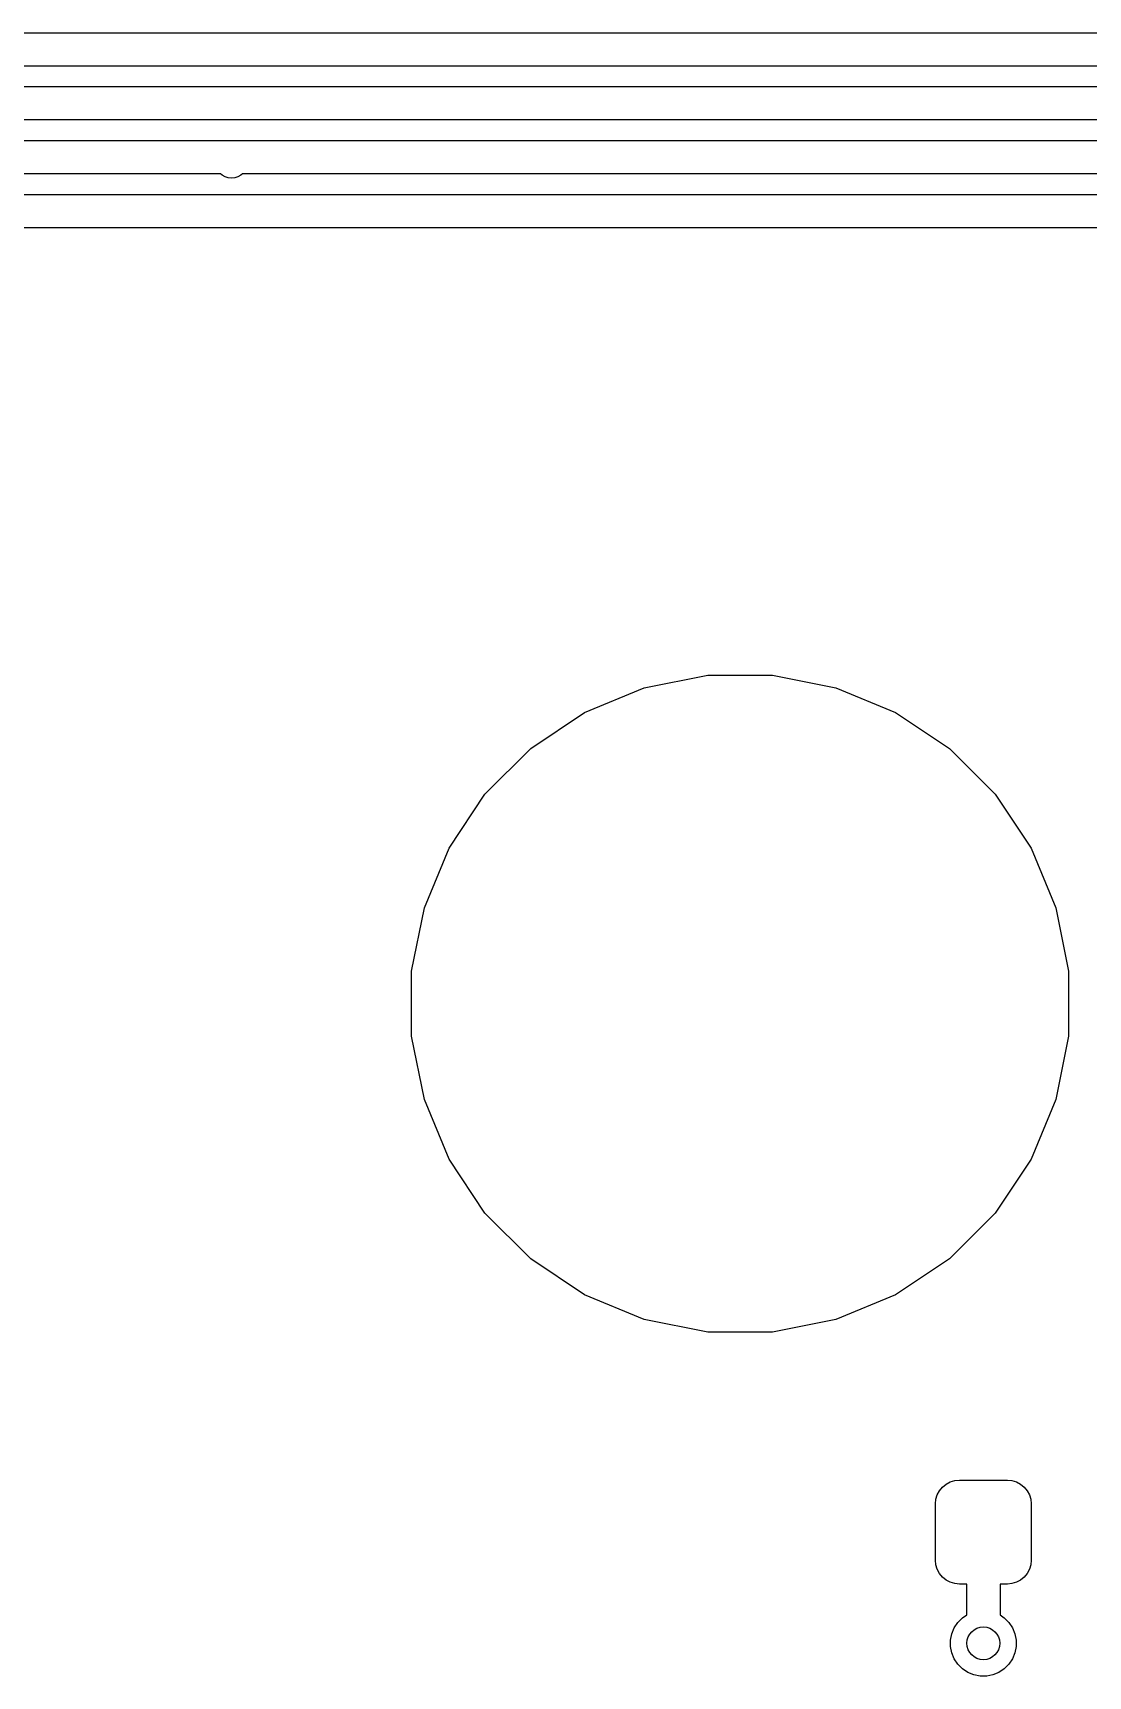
# Model space of a CAD drawing. Extents: x -66 to 211, y -177 to 13.
# Drawn here: x 100.98 to 110.62, y -70.46 to -55.45 of the extents above; entities that cross this region are included whole.
import ezdxf

# ---------------------------------------------------------------- set-up
doc = ezdxf.new("R2010")
doc.units = 0
doc.layers.add('BLACK', color=7, linetype='CONTINUOUS')

msp = doc.modelspace()

# ---------------------------------------------------------------- linework, layer by layer
at = {"layer": 'BLACK', "linetype": 'CONTINUOUS'}
for p, q in [((89.8651, -55.4507), (118.149, -55.4507)), ((118.093, -55.7555), (89.9207, -55.7555)), ((90.0759, -55.941), (117.996, -55.941)), ((117.94, -56.2458), (90.1315, -56.2458)), ((90.2867, -56.4337), (102.748, -56.4337)), ((102.748, -56.4337), (102.756, -56.433)), ((102.756, -56.433), (102.763, -56.4337)), ((102.763, -56.4337), (117.544, -56.4337)), ((102.693, -56.7385), (90.3423, -56.7385)), ((102.709, -56.7514), (102.693, -56.7385)), ((102.735, -56.7655), (102.709, -56.7514)), ((102.764, -56.7743), (102.735, -56.7655)), ((102.794, -56.7772), (102.764, -56.7743)), ((102.824, -56.7743), (102.794, -56.7772)), ((102.852, -56.7655), (102.824, -56.7743)), ((102.879, -56.7514), (102.852, -56.7655)), ((102.894, -56.7385), (102.879, -56.7514)), ((117.488, -56.7385), (102.894, -56.7385)), ((91.6198, -56.9265), (113.591, -56.9265)), ((113.536, -57.2313), (91.5872, -57.2313)), ((106.564, -61.4332), (107.144, -61.3179)), ((107.144, -61.3179), (107.735, -61.3179)), ((107.735, -61.3179), (108.315, -61.4332)), ((106.018, -61.6593), (106.564, -61.4332)), ((108.315, -61.4332), (108.86, -61.6593)), ((105.527, -61.9876), (106.018, -61.6593)), ((108.86, -61.6593), (109.352, -61.9876)), ((105.109, -62.4055), (105.527, -61.9876)), ((109.352, -61.9876), (109.77, -62.4055)), ((104.781, -62.8968), (105.109, -62.4055)), ((109.77, -62.4055), (110.098, -62.8968)), ((104.555, -63.4428), (104.781, -62.8968)), ((110.098, -62.8968), (110.324, -63.4428)), ((104.439, -64.0224), (104.555, -63.4428)), ((110.324, -63.4428), (110.439, -64.0224)), ((104.439, -64.6134), (104.439, -64.0224)), ((110.439, -64.0224), (110.439, -64.6134)), ((104.555, -65.1929), (104.439, -64.6134)), ((110.439, -64.6134), (110.324, -65.1929)), ((104.781, -65.7389), (104.555, -65.1929)), ((110.324, -65.1929), (110.098, -65.7389)), ((105.109, -66.2303), (104.781, -65.7389)), ((110.098, -65.7389), (109.77, -66.2303)), ((105.527, -66.6481), (105.109, -66.2303)), ((109.77, -66.2303), (109.352, -66.6481)), ((106.018, -66.9764), (105.527, -66.6481)), ((109.352, -66.6481), (108.86, -66.9764)), ((106.564, -67.2026), (106.018, -66.9764)), ((108.86, -66.9764), (108.315, -67.2026)), ((107.144, -67.3179), (106.564, -67.2026)), ((108.315, -67.2026), (107.735, -67.3179)), ((107.735, -67.3179), (107.144, -67.3179)), ((109.261, -68.7661), (109.289, -68.733)), ((109.289, -68.733), (109.322, -68.7057)), ((109.322, -68.7057), (109.359, -68.6855)), ((109.359, -68.6855), (109.401, -68.6731)), ((109.401, -68.6731), (109.443, -68.6689)), ((109.443, -68.6689), (109.881, -68.6689)), ((109.881, -68.6689), (109.923, -68.6731)), ((109.923, -68.6731), (109.964, -68.6855)), ((109.964, -68.6855), (110.002, -68.7057)), ((110.002, -68.7057), (110.035, -68.733)), ((110.035, -68.733), (110.063, -68.7661)), ((109.224, -68.8876), (109.229, -68.845)), ((109.224, -69.4001), (109.224, -68.8876)), ((109.229, -68.845), (109.241, -68.8039)), ((109.241, -68.8039), (109.261, -68.7661)), ((110.063, -68.7661), (110.083, -68.8039)), ((110.083, -68.8039), (110.095, -68.845)), ((110.095, -68.845), (110.099, -68.8876)), ((110.099, -68.8876), (110.099, -69.4001)), ((109.229, -69.4428), (109.224, -69.4001)), ((109.241, -69.4838), (109.229, -69.4428)), ((109.261, -69.5217), (109.241, -69.4838)), ((110.083, -69.4838), (110.063, -69.5217)), ((110.095, -69.4428), (110.083, -69.4838)), ((110.099, -69.4001), (110.095, -69.4428)), ((109.289, -69.5548), (109.261, -69.5217)), ((109.322, -69.582), (109.289, -69.5548)), ((109.359, -69.6022), (109.322, -69.582)), ((109.401, -69.6147), (109.359, -69.6022)), ((109.443, -69.6189), (109.401, -69.6147)), ((109.51, -69.6189), (109.443, -69.6189)), ((109.51, -69.9009), (109.51, -69.6189)), ((109.881, -69.6189), (109.814, -69.6189)), ((109.814, -69.6189), (109.814, -69.9009)), ((109.923, -69.6147), (109.881, -69.6189)), ((109.964, -69.6022), (109.923, -69.6147)), ((110.002, -69.582), (109.964, -69.6022)), ((110.035, -69.5548), (110.002, -69.582)), ((110.063, -69.5217), (110.035, -69.5548)), ((109.429, -69.9686), (109.471, -69.9269)), ((109.471, -69.9269), (109.51, -69.9009)), ((109.814, -69.9009), (109.853, -69.9269)), ((109.853, -69.9269), (109.895, -69.9686)), ((109.362, -70.1303), (109.373, -70.0724)), ((109.373, -70.0724), (109.396, -70.0178)), ((109.396, -70.0178), (109.429, -69.9686)), ((109.895, -69.9686), (109.928, -70.0178)), ((109.928, -70.0178), (109.95, -70.0724)), ((109.95, -70.0724), (109.962, -70.1303)), ((109.362, -70.1894), (109.362, -70.1303)), ((109.373, -70.2474), (109.362, -70.1894)), ((109.962, -70.1894), (109.95, -70.2474)), ((109.962, -70.1303), (109.962, -70.1894)), ((109.396, -70.302), (109.373, -70.2474)), ((109.429, -70.3511), (109.396, -70.302)), ((109.471, -70.3929), (109.429, -70.3511)), ((109.52, -70.4257), (109.471, -70.3929)), ((109.853, -70.3929), (109.804, -70.4257)), ((109.895, -70.3511), (109.853, -70.3929)), ((109.928, -70.302), (109.895, -70.3511)), ((109.95, -70.2474), (109.928, -70.302)), ((109.574, -70.4484), (109.52, -70.4257)), ((109.632, -70.4599), (109.574, -70.4484)), ((109.692, -70.4599), (109.632, -70.4599)), ((109.749, -70.4484), (109.692, -70.4599)), ((109.804, -70.4257), (109.749, -70.4484))]:
    msp.add_line(p, q, dxfattribs=at)
at = {"layer": 'BLACK'}
msp.add_circle((109.662, -70.1599), 0.15, dxfattribs=at)

doc.saveas('drawing.dxf')
